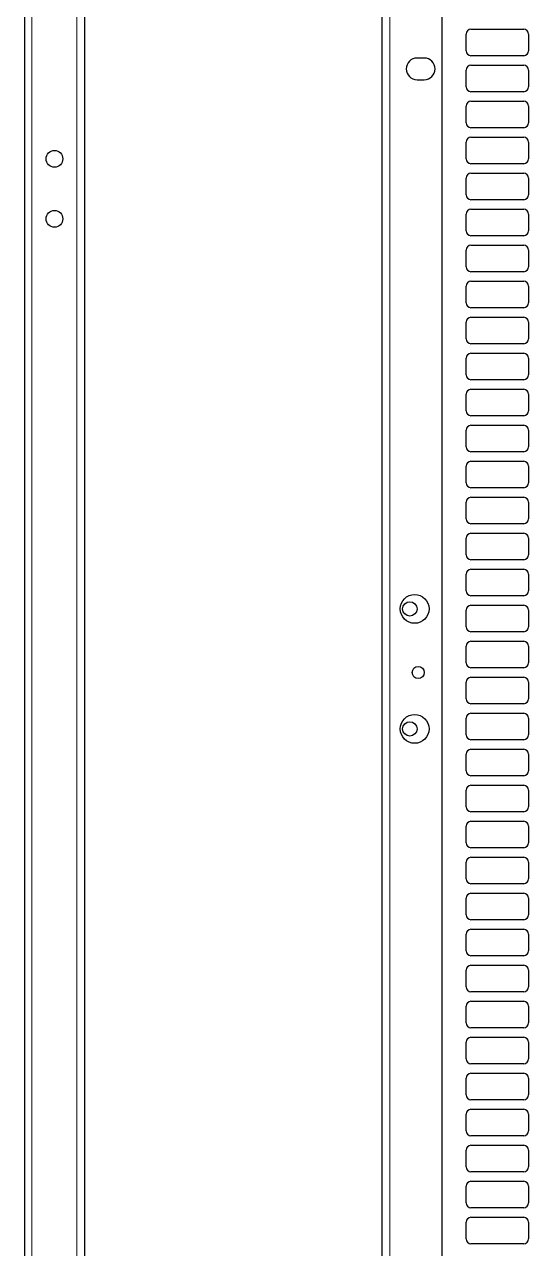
# Model space of a CAD drawing. Header units: millimetres. Extents: x -599 to 823, y -273 to 1990.
# Drawn here: x 124 to 334, y 392 to 902 of the extents above; entities that cross this region are included whole.
import ezdxf

# ---------------------------------------------------------------- set-up
doc = ezdxf.new("R2010")
doc.units = ezdxf.units.MM

msp = doc.modelspace()

# ---------------------------------------------------------------- linework, layer by layer
at = {"color": 8, "linetype": 'Continuous', "lineweight": 18}
for p, q in [((126.7, 1824.75), (126.7, -34.63)), ((145.5, -49.77), (145.5, 1824.75)), ((275.89, -58.25), (275.89, 1795.55))]:
    msp.add_line(p, q, dxfattribs=at)
at = {"color": 7, "linetype": 'Continuous', "lineweight": 25}
for p, q in [((148.6, 1824.75), (148.6, -46.87)), ((272.79, -58.25), (272.79, 1824.75)), ((123.6, 1795.55), (123.6, -39.25)), ((297.79, -58.25), (297.79, 1795.55)), ((307.79, 890.75), (307.79, 897.75)), ((309.79, 899.75), (331.79, 899.75)), ((333.79, 897.75), (333.79, 890.75)), ((290.29, 887.75), (287.29, 887.75)), ((331.79, 888.75), (309.79, 888.75)), ((307.79, 875.75), (307.79, 882.75)), ((309.79, 884.75), (331.79, 884.75)), ((333.79, 882.75), (333.79, 875.75)), ((287.29, 878.75), (290.29, 878.75)), ((331.79, 873.75), (309.79, 873.75)), ((307.79, 860.75), (307.79, 867.75)), ((309.79, 869.75), (331.79, 869.75)), ((333.79, 867.75), (333.79, 860.75)), ((331.79, 858.75), (309.79, 858.75)), ((307.79, 845.75), (307.79, 852.75)), ((309.79, 854.75), (331.79, 854.75)), ((333.79, 852.75), (333.79, 845.75)), ((331.79, 843.75), (309.79, 843.75)), ((307.79, 830.75), (307.79, 837.75)), ((309.79, 839.75), (331.79, 839.75)), ((333.79, 837.75), (333.79, 830.75)), ((331.79, 828.75), (309.79, 828.75)), ((307.79, 815.75), (307.79, 822.75)), ((309.79, 824.75), (331.79, 824.75)), ((333.79, 822.75), (333.79, 815.75)), ((331.79, 813.75), (309.79, 813.75)), ((307.79, 800.75), (307.79, 807.75)), ((309.79, 809.75), (331.79, 809.75)), ((333.79, 807.75), (333.79, 800.75)), ((331.79, 798.75), (309.79, 798.75)), ((307.79, 785.75), (307.79, 792.75)), ((309.79, 794.75), (331.79, 794.75)), ((333.79, 792.75), (333.79, 785.75)), ((331.79, 783.75), (309.79, 783.75)), ((307.79, 770.75), (307.79, 777.75)), ((309.79, 779.75), (331.79, 779.75)), ((333.79, 777.75), (333.79, 770.75)), ((331.79, 768.75), (309.79, 768.75)), ((307.79, 755.75), (307.79, 762.75)), ((309.79, 764.75), (331.79, 764.75)), ((333.79, 762.75), (333.79, 755.75)), ((331.79, 753.75), (309.79, 753.75)), ((309.79, 749.75), (331.79, 749.75)), ((307.79, 740.75), (307.79, 747.75)), ((333.79, 747.75), (333.79, 740.75)), ((331.79, 738.75), (309.79, 738.75)), ((309.79, 734.75), (331.79, 734.75)), ((307.79, 725.75), (307.79, 732.75)), ((333.79, 732.75), (333.79, 725.75)), ((331.79, 723.75), (309.79, 723.75)), ((309.79, 719.75), (331.79, 719.75)), ((307.79, 710.75), (307.79, 717.75)), ((333.79, 717.75), (333.79, 710.75)), ((331.79, 708.75), (309.79, 708.75)), ((309.79, 704.75), (331.79, 704.75)), ((307.79, 695.75), (307.79, 702.75)), ((333.79, 702.75), (333.79, 695.75)), ((331.79, 693.75), (309.79, 693.75)), ((309.79, 689.75), (331.79, 689.75)), ((307.79, 680.75), (307.79, 687.75)), ((333.79, 687.75), (333.79, 680.75)), ((331.79, 678.75), (309.79, 678.75)), ((309.79, 674.75), (331.79, 674.75)), ((307.79, 665.75), (307.79, 672.75)), ((333.79, 672.75), (333.79, 665.75)), ((331.79, 663.75), (309.79, 663.75)), ((309.79, 659.75), (331.79, 659.75)), ((307.79, 650.75), (307.79, 657.75)), ((333.79, 657.75), (333.79, 650.75)), ((331.79, 648.75), (309.79, 648.75)), ((307.79, 635.75), (307.79, 642.75)), ((309.79, 644.75), (331.79, 644.75)), ((333.79, 642.75), (333.79, 635.75)), ((331.79, 633.75), (309.79, 633.75)), ((307.79, 620.75), (307.79, 627.75)), ((309.79, 629.75), (331.79, 629.75)), ((333.79, 627.75), (333.79, 620.75)), ((331.79, 618.75), (309.79, 618.75)), ((307.79, 605.75), (307.79, 612.75)), ((309.79, 614.75), (331.79, 614.75)), ((333.79, 612.75), (333.79, 605.75)), ((331.79, 603.75), (309.79, 603.75)), ((307.79, 590.75), (307.79, 597.75)), ((309.79, 599.75), (331.79, 599.75)), ((333.79, 597.75), (333.79, 590.75)), ((331.79, 588.75), (309.79, 588.75)), ((307.79, 575.75), (307.79, 582.75)), ((309.79, 584.75), (331.79, 584.75)), ((333.79, 582.75), (333.79, 575.75)), ((331.79, 573.75), (309.79, 573.75)), ((307.79, 560.75), (307.79, 567.75)), ((309.79, 569.75), (331.79, 569.75)), ((333.79, 567.75), (333.79, 560.75)), ((331.79, 558.75), (309.79, 558.75)), ((307.79, 545.75), (307.79, 552.75)), ((309.79, 554.75), (331.79, 554.75)), ((333.79, 552.75), (333.79, 545.75)), ((331.79, 543.75), (309.79, 543.75)), ((307.79, 530.75), (307.79, 537.75)), ((309.79, 539.75), (331.79, 539.75)), ((333.79, 537.75), (333.79, 530.75)), ((331.79, 528.75), (309.79, 528.75)), ((307.79, 515.75), (307.79, 522.75)), ((309.79, 524.75), (331.79, 524.75)), ((333.79, 522.75), (333.79, 515.75)), ((331.79, 513.75), (309.79, 513.75)), ((307.79, 500.75), (307.79, 507.75)), ((309.79, 509.75), (331.79, 509.75)), ((333.79, 507.75), (333.79, 500.75)), ((331.79, 498.75), (309.79, 498.75)), ((309.79, 494.75), (331.79, 494.75)), ((307.79, 485.75), (307.79, 492.75)), ((333.79, 492.75), (333.79, 485.75)), ((331.79, 483.75), (309.79, 483.75)), ((309.79, 479.75), (331.79, 479.75)), ((307.79, 470.75), (307.79, 477.75)), ((333.79, 477.75), (333.79, 470.75)), ((331.79, 468.75), (309.79, 468.75)), ((309.79, 464.75), (331.79, 464.75)), ((307.79, 455.75), (307.79, 462.75)), ((333.79, 462.75), (333.79, 455.75)), ((331.79, 453.75), (309.79, 453.75)), ((309.79, 449.75), (331.79, 449.75)), ((307.79, 440.75), (307.79, 447.75)), ((333.79, 447.75), (333.79, 440.75)), ((331.79, 438.75), (309.79, 438.75)), ((309.79, 434.75), (331.79, 434.75)), ((307.79, 425.75), (307.79, 432.75)), ((333.79, 432.75), (333.79, 425.75)), ((331.79, 423.75), (309.79, 423.75)), ((309.79, 419.75), (331.79, 419.75)), ((307.79, 410.75), (307.79, 417.75)), ((333.79, 417.75), (333.79, 410.75)), ((331.79, 408.75), (309.79, 408.75)), ((309.79, 404.75), (331.79, 404.75)), ((307.79, 395.75), (307.79, 402.75)), ((333.79, 402.75), (333.79, 395.75)), ((331.79, 393.75), (309.79, 393.75))]:
    msp.add_line(p, q, dxfattribs=at)
for centre, radius in [((136.1, 845.75), 3.5), ((136.1, 820.75), 3.5), ((286.29, 658.25), 6), ((284.29, 658.25), 3), ((287.79, 631.75), 2.5), ((286.29, 608.25), 6), ((284.29, 608.25), 3)]:
    msp.add_circle(centre, radius, dxfattribs=at)
for centre, radius, start, end in [((309.79, 897.75), 2, 90, 180), ((331.79, 897.75), 2, 0, 90), ((287.29, 883.25), 4.5, 90, 270), ((290.29, 883.25), 4.5, 270, 90), ((309.79, 890.75), 2, 180, 270), ((331.79, 890.75), 2, 270, 0), ((309.79, 882.75), 2, 90, 180), ((331.79, 882.75), 2, 0, 90), ((309.79, 875.75), 2, 180, 270), ((331.79, 875.75), 2, 270, 0), ((309.79, 867.75), 2, 90, 180), ((331.79, 867.75), 2, 0, 90), ((309.79, 860.75), 2, 180, 270), ((331.79, 860.75), 2, 270, 0), ((309.79, 852.75), 2, 90, 180), ((331.79, 852.75), 2, 0, 90), ((309.79, 845.75), 2, 180, 270), ((331.79, 845.75), 2, 270, 0), ((309.79, 837.75), 2, 90, 180), ((331.79, 837.75), 2, 0, 90), ((309.79, 830.75), 2, 180, 270), ((331.79, 830.75), 2, 270, 0), ((309.79, 822.75), 2, 90, 180), ((331.79, 822.75), 2, 0, 90), ((309.79, 815.75), 2, 180, 270), ((331.79, 815.75), 2, 270, 0), ((309.79, 807.75), 2, 90, 180), ((331.79, 807.75), 2, 0, 90), ((309.79, 800.75), 2, 180, 270), ((331.79, 800.75), 2, 270, 0), ((309.79, 792.75), 2, 90, 180), ((331.79, 792.75), 2, 0, 90), ((309.79, 785.75), 2, 180, 270), ((331.79, 785.75), 2, 270, 0), ((309.79, 777.75), 2, 90, 180), ((331.79, 777.75), 2, 0, 90), ((309.79, 770.75), 2, 180, 270), ((331.79, 770.75), 2, 270, 0), ((309.79, 762.75), 2, 90, 180), ((331.79, 762.75), 2, 0, 90), ((309.79, 755.75), 2, 180, 270), ((331.79, 755.75), 2, 270, 0), ((309.79, 747.75), 2, 90, 180), ((331.79, 747.75), 2, 0, 90), ((309.79, 740.75), 2, 180, 270), ((331.79, 740.75), 2, 270, 0), ((309.79, 732.75), 2, 90, 180), ((331.79, 732.75), 2, 0, 90), ((309.79, 725.75), 2, 180, 270), ((331.79, 725.75), 2, 270, 0), ((309.79, 717.75), 2, 90, 180), ((331.79, 717.75), 2, 0, 90), ((309.79, 710.75), 2, 180, 270), ((331.79, 710.75), 2, 270, 0), ((309.79, 702.75), 2, 90, 180), ((331.79, 702.75), 2, 0, 90), ((309.79, 695.75), 2, 180, 270), ((331.79, 695.75), 2, 270, 0), ((309.79, 687.75), 2, 90, 180), ((331.79, 687.75), 2, 0, 90), ((309.79, 680.75), 2, 180, 270), ((331.79, 680.75), 2, 270, 0), ((309.79, 672.75), 2, 90, 180), ((331.79, 672.75), 2, 0, 90), ((309.79, 665.75), 2, 180, 270), ((331.79, 665.75), 2, 270, 0), ((309.79, 657.75), 2, 90, 180), ((331.79, 657.75), 2, 0, 90), ((309.79, 650.75), 2, 180, 270), ((331.79, 650.75), 2, 270, 0), ((309.79, 642.75), 2, 90, 180), ((331.79, 642.75), 2, 0, 90), ((309.79, 635.75), 2, 180, 270), ((331.79, 635.75), 2, 270, 0), ((309.79, 627.75), 2, 90, 180), ((331.79, 627.75), 2, 0, 90), ((309.79, 620.75), 2, 180, 270), ((331.79, 620.75), 2, 270, 0), ((309.79, 612.75), 2, 90, 180), ((331.79, 612.75), 2, 0, 90), ((309.79, 605.75), 2, 180, 270), ((331.79, 605.75), 2, 270, 0), ((309.79, 597.75), 2, 90, 180), ((331.79, 597.75), 2, 0, 90), ((309.79, 590.75), 2, 180, 270), ((331.79, 590.75), 2, 270, 0), ((309.79, 582.75), 2, 90, 180), ((331.79, 582.75), 2, 0, 90), ((309.79, 575.75), 2, 180, 270), ((331.79, 575.75), 2, 270, 0), ((309.79, 567.75), 2, 90, 180), ((331.79, 567.75), 2, 0, 90), ((309.79, 560.75), 2, 180, 270), ((331.79, 560.75), 2, 270, 0), ((309.79, 552.75), 2, 90, 180), ((331.79, 552.75), 2, 0, 90), ((309.79, 545.75), 2, 180, 270), ((331.79, 545.75), 2, 270, 0), ((309.79, 537.75), 2, 90, 180), ((331.79, 537.75), 2, 0, 90), ((309.79, 530.75), 2, 180, 270), ((331.79, 530.75), 2, 270, 0), ((309.79, 522.75), 2, 90, 180), ((331.79, 522.75), 2, 0, 90), ((309.79, 515.75), 2, 180, 270), ((331.79, 515.75), 2, 270, 0), ((309.79, 507.75), 2, 90, 180), ((331.79, 507.75), 2, 0, 90), ((309.79, 500.75), 2, 180, 270), ((331.79, 500.75), 2, 270, 0), ((309.79, 492.75), 2, 90, 180), ((331.79, 492.75), 2, 0, 90), ((309.79, 485.75), 2, 180, 270), ((331.79, 485.75), 2, 270, 0), ((309.79, 477.75), 2, 90, 180), ((331.79, 477.75), 2, 0, 90), ((309.79, 470.75), 2, 180, 270), ((331.79, 470.75), 2, 270, 0), ((309.79, 462.75), 2, 90, 180), ((331.79, 462.75), 2, 0, 90), ((309.79, 455.75), 2, 180, 270), ((331.79, 455.75), 2, 270, 0), ((309.79, 447.75), 2, 90, 180), ((331.79, 447.75), 2, 0, 90), ((309.79, 440.75), 2, 180, 270), ((331.79, 440.75), 2, 270, 0), ((309.79, 432.75), 2, 90, 180), ((331.79, 432.75), 2, 0, 90), ((309.79, 425.75), 2, 180, 270), ((331.79, 425.75), 2, 270, 0), ((309.79, 417.75), 2, 90, 180), ((331.79, 417.75), 2, 0, 90), ((309.79, 410.75), 2, 180, 270), ((331.79, 410.75), 2, 270, 0), ((309.79, 402.75), 2, 90, 180), ((331.79, 402.75), 2, 0, 90), ((309.79, 395.75), 2, 180, 270), ((331.79, 395.75), 2, 270, 0)]:
    msp.add_arc(centre, radius, start, end, dxfattribs=at)

doc.saveas('drawing.dxf')
